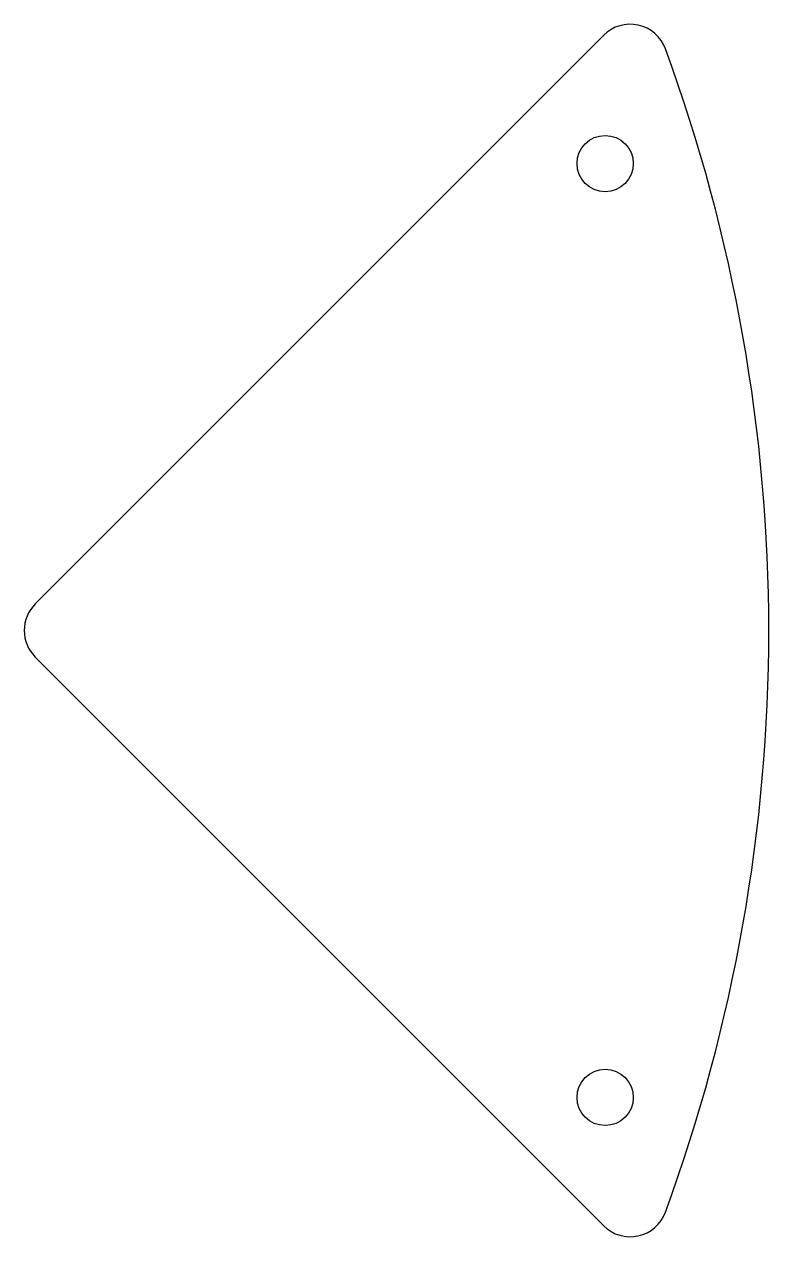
# Model space of a CAD drawing. Header units: millimetres. Extents: x 50.3 to 90, y -32.3 to 32.3.
import ezdxf

# ---------------------------------------------------------------- set-up
doc = ezdxf.new("R2010")
doc.units = ezdxf.units.MM
doc.layers.get('0').update_dxf_attribs({"linetype": 'CONTINUOUS'})

msp = doc.modelspace()

# ---------------------------------------------------------------- linework, layer by layer
msp.add_lwpolyline([(81.193, -31.747, 0.547696), (84.485, -31.022, 0.17779), (84.485, 31.022, 0.547696), (81.193, 31.747), (73.487, 24.04), (50.861, 1.414, 0.414214), (50.861, -1.414), (73.487, -24.04)], format="xyb", close=True)
for centre in [(81.271, 24.902), (81.271, 24.902), (81.271, -24.902)]:
    msp.add_circle(centre, 1.5)

doc.saveas('drawing.dxf')
